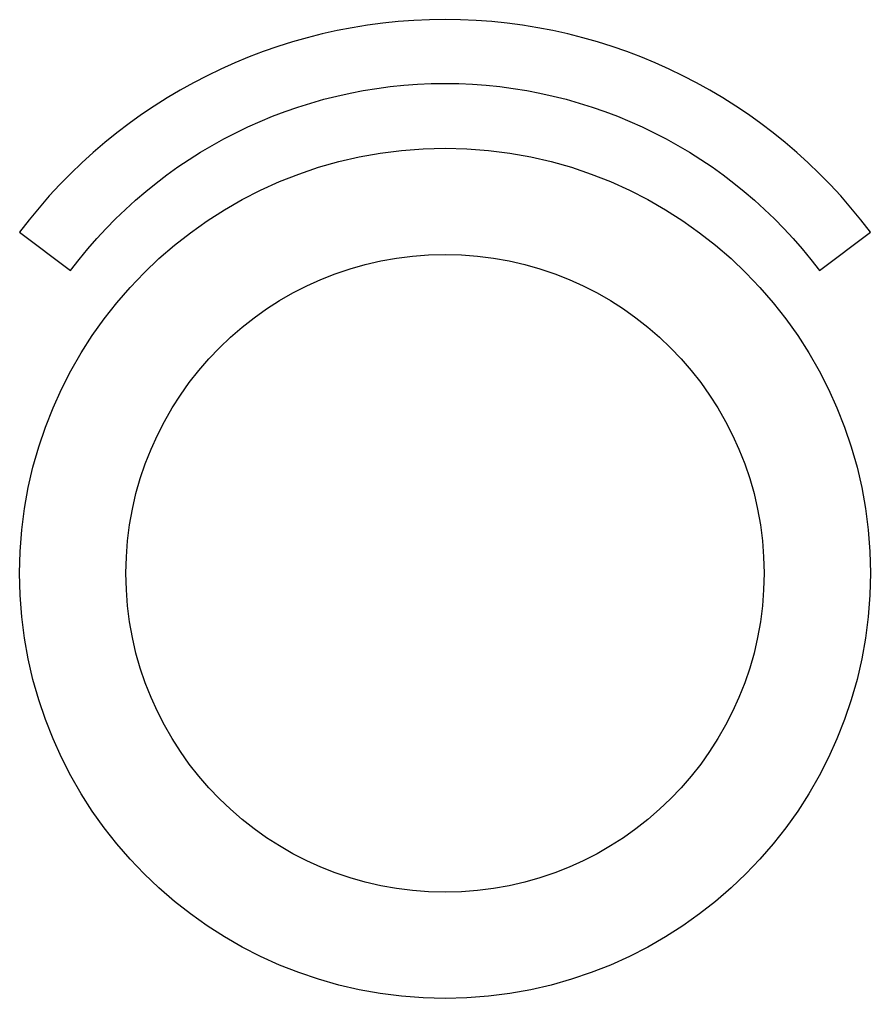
# Model space of a CAD drawing. Header units: metres. Extents: x 0 to 0.4, y -0.361 to 0.1.
import ezdxf

# ---------------------------------------------------------------- set-up
doc = ezdxf.new("R2010")
doc.units = ezdxf.units.M

msp = doc.modelspace()

# ---------------------------------------------------------------- linework, layer by layer
msp.add_lwpolyline([(0.376, -0.018), (0.4, 0, 0.5), (0, 0), (0.024, -0.018, -0.5)], format="xyb", close=True)
for radius in [0.2, 0.15]:
    msp.add_circle((0.2, -0.16052), radius)

doc.saveas('drawing.dxf')
